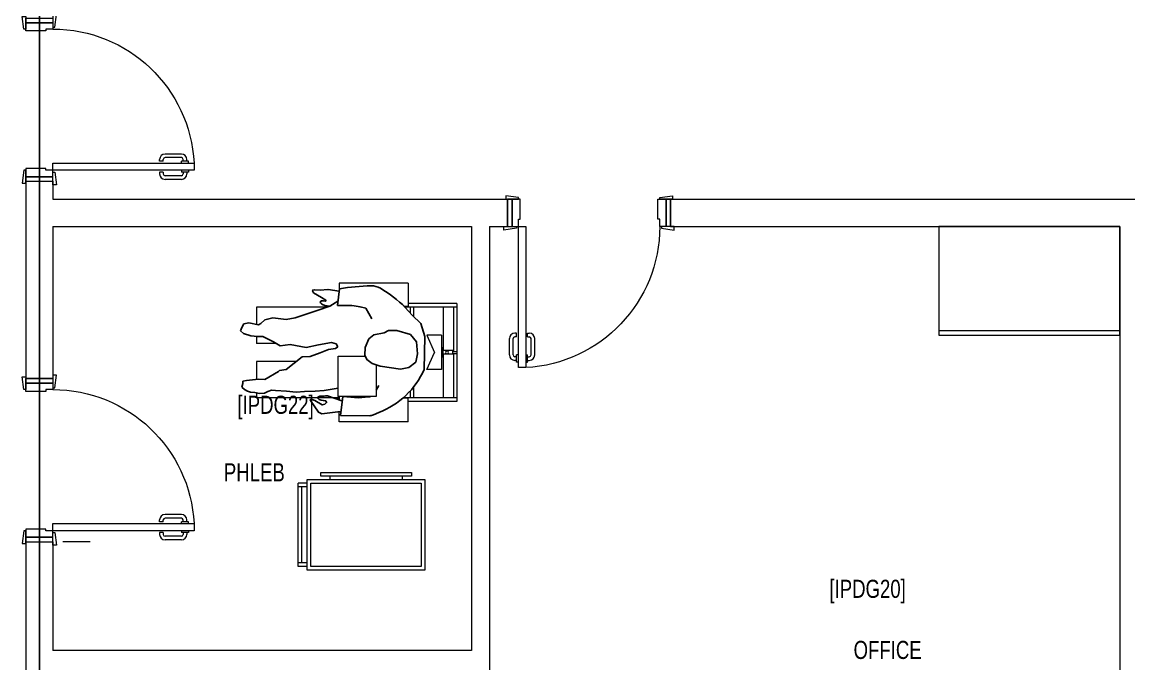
# Model space of a CAD drawing. Header units: metres. Extents: x -18745 to 220762, y -1579758 to -1356048.
# Drawn here: x 188018 to 194128, y -1467267 to -1463725 of the extents above; entities that cross this region are included whole.
import ezdxf

# ---------------------------------------------------------------- set-up
doc = ezdxf.new("R2010")
doc.units = ezdxf.units.M
doc.layers.get('0').update_dxf_attribs({"lineweight": 0})
for name, color, linetype, lineweight in [('A-100 - Copy$0$72_EGR_BASE_TEXT', 8, 'Continuous', 0), ('A-100 - Copy$0$Medical Equipment and Furniture', 8, 'Continuous', 0), ('A-100 - Copy$0$Medical Equipment and Furniture1', 8, 'Continuous', 5), ('A-100 - Copy$0$Walls', 8, 'Continuous', 0), ('A-100 - Copy$0$Wooden Joinery', 8, 'Continuous', 0)]:
    doc.layers.add(name, color=color, linetype=linetype, lineweight=lineweight)
doc.layers.add('A-100 - Copy$0$axes', color=8, linetype='Continuous')
doc.layers.add('A-100 - Copy$0$HUMAN', color=8, linetype='Continuous')
doc.styles.add('A-100 - Copy$0$X3G_ENTITY_2587EA', font='swisscl.ttf', dxfattribs={"height": 200})

# ---------------------------------------------------------------- blocks, each defined once
blk = doc.blocks.new('A-100 - Copy$0$CUPBOARD - GLASS TOP - LOCKABLE - 200x100x60')
at = {"layer": 'A-100 - Copy$0$Medical Equipment and Furniture1'}
blk.add_line((283.1819, -205.0074, 0), (284.1819, -205.0074, 0), dxfattribs=at)
at = {"layer": 'A-100 - Copy$0$Medical Equipment and Furniture1', "elevation": 0}
blk.add_lwpolyline([(284.1819, -204.4324), (283.1819, -204.4324), (283.1819, -205.0324), (284.1819, -205.0324)], close=True, dxfattribs=at)
blk = doc.blocks.new('A-100 - Copy$0$HF10789B-P')
for p, q in [((0.27, 0.9563), (-0.27, 0.9563)), ((-0.27, 0.9563), (-0.27, 0.6877)), ((-0.25, 0.9563), (-0.25, 0.6612)), ((-0.0059, 0.9373), (-0.25, 0.9373)), ((-0.01, 0.935), (0.01, 0.935)), ((-0.01, 0.935), (-0.01, 0.8792)), ((-0.0059, 0.935), (-0.0059, 0.9563)), ((0.0059, 0.935), (0.0059, 0.9563)), ((0.25, 0.9373), (0.0059, 0.9373)), ((0.01, 0.935), (0.01, 0.8792)), ((0.25, 0.9563), (0.25, 0.6693)), ((0.27, 0.9563), (0.27, 0.6877)), ((-0.01, 0.8804), (-0.25, 0.8804)), ((0.095, 0.8717), (-0.095, 0.8717)), ((-0.095, 0.8717), (-0.095, 0.7917)), ((-0.0255, 0.8792), (-0.0255, 0.8717)), ((0.0255, 0.8792), (-0.0255, 0.8792)), ((0.25, 0.8804), (0.01, 0.8804)), ((0.0255, 0.8792), (0.0255, 0.8717)), ((0.095, 0.8717), (0.095, 0.7917)), ((-0.095, 0.7917), (0, 0.8335)), ((0.095, 0.7917), (0, 0.8335)), ((-0.3827, 0.6877), (-0.3827, 0.3077)), ((-0.3827, 0.6877), (-0.2527, 0.6877)), ((-0.2527, 0.6877), (-0.2527, 0.6581)), ((-0.1907, 0.7177), (-0.25, 0.7177)), ((-0.2121, 0.6996), (-0.25, 0.6996)), ((0.25, 0.7177), (0.1984, 0.7177)), ((0.25, 0.6996), (0.2172, 0.6996)), ((0.2527, 0.6877), (0.2527, 0.6644)), ((0.3827, 0.6877), (0.2527, 0.6877)), ((0.3827, 0.6877), (0.3827, 0.3077)), ((-0.3827, 0.3077), (-0.3269, 0.3077)), ((-0.2621, 0.3077), (-0.2527, 0.3077)), ((-0.2433, 0.3072), (-0.2577, 0.3072)), ((0.3827, 0.3077), (0.3381, 0.3077)), ((-0.2433, 0.301), (-0.2577, 0.301)), ((-0.25, 0.301), (-0.25, 0.2996)), ((-0.25, 0.2996), (-0.25, -0.1504)), ((0.25, 0.2403), (0.25, -0.1504)), ((-0.0504, 0.0685), (-0.0504, -0.1504)), ((0.0496, -0.0424), (0.0496, -0.1504)), ((-0.2238, -0.1504), (-0.25, -0.1504)), ((-0.0504, -0.1504), (-0.1486, -0.1504)), ((0.0888, -0.1504), (0.0496, -0.1504)), ((0.25, -0.1504), (0.155, -0.1504))]:
    blk.add_line(p, q)
for points in [[(-0.1659, 0.5108), (-0.2433, 0.5108), (-0.2433, 0.3659), (-0.2433, 0.301), (-0.0215, 0.301), (-0.0215, 0.4514)], [(-0.0679, 0.5108), (-0.1659, 0.5108)]]:
    blk.add_lwpolyline(points)
blk.add_circle((0, 0.9022), 0.00833)
blk.add_arc((-0.2559, 0.3041), 0.0036, 120.04289, 239.95711)
at = {"layer": 'A-100 - Copy$0$HUMAN'}
for p, q in [((0.0884, 0.7804), (-0.0939, 0.7767)), ((0.1604, 0.7583), (0.0884, 0.7804)), ((0.2061, 0.7095), (0.1604, 0.7583)), ((-0.2119, 0.7188), (-0.2119, 0.7172)), ((0.2487, 0.6716), (0.2061, 0.7095)), ((-0.3317, 0.5265), (-0.345, 0.4962)), ((-0.2087, 0.5108), (-0.1824, 0.5252)), ((-0.3492, 0.4757), (-0.3483, 0.3138)), ((-0.25, 0.4135), (-0.2455, 0.4686)), ((0.1863, 0.4881), (0.2444, 0.4544)), ((0.2444, 0.4544), (0.2517, 0.4233)), ((-0.243, 0.3265), (-0.25, 0.4135)), ((0.2517, 0.4233), (0.2519, 0.4208)), ((0.2517, 0.4233), (0.257, 0.3892)), ((0.257, 0.3892), (0.2583, 0.3776)), ((0.2583, 0.3776), (0.2591, 0.3246)), ((-0.3483, 0.3138), (-0.243, 0.3265)), ((0.2591, 0.3246), (0.2595, 0.297)), ((0.2595, 0.297), (0.3511, 0.3094)), ((-0.1971, 0.3014), (-0.2109, 0.2238)), ((-0.1998, 0.2903), (-0.1971, 0.3014)), ((-0.0031, 0.2017), (0.0163, 0.2488)), ((0.0163, 0.2488), (0.0219, 0.2875)), ((0.0219, 0.2875), (0.0302, 0.2986)), ((0.0302, 0.2986), (0.0468, 0.2903)), ((0.0551, 0.2654), (0.0413, 0.1934)), ((0.0468, 0.2903), (0.0551, 0.2654)), ((0.2297, 0.1795), (0.2567, 0.2603)), ((-0.2109, 0.2238), (-0.2137, 0.174)), ((-0.0225, 0.1463), (-0.0031, 0.2017)), ((0.0413, 0.1934), (0.0274, 0.1242)), ((-0.2137, 0.174), (-0.2165, 0.1158)), ((-0.0252, 0.102), (-0.0225, 0.1463)), ((0.0274, 0.1242), (0.044, 0.0355)), ((0.1909, 0.0632), (0.2297, 0.1795)), ((-0.2165, 0.1158), (-0.2192, 0.0688)), ((-0.2192, 0.0688), (-0.2137, 0.0162)), ((-0.0585, 0.0577), (-0.0252, 0.102)), ((0.1826, 0.0134), (0.1909, 0.0632)), ((-0.2137, 0.0162), (-0.2109, -0.0448)), ((-0.1001, -0.0226), (-0.0945, 0.0134)), ((-0.0945, 0.0134), (-0.0585, 0.0577)), ((0.044, 0.0355), (0.0357, -0.0198)), ((0.1909, -0.0586), (0.1826, 0.0134)), ((-0.2109, -0.0448), (-0.2082, -0.0669)), ((-0.15, -0.1029), (-0.1056, -0.0281)), ((-0.1056, -0.0281), (-0.1001, -0.0226)), ((0.0357, -0.0198), (0.0579, -0.0558)), ((0.0579, -0.0558), (0.0884, -0.114)), ((0.1798, -0.1029), (0.1909, -0.0586)), ((-0.2248, -0.1057), (-0.2276, -0.1334)), ((-0.2165, -0.0863), (-0.2248, -0.1057)), ((-0.2082, -0.0669), (-0.2165, -0.0863)), ((-0.1472, -0.1389), (-0.15, -0.1029)), ((0.0884, -0.114), (0.0884, -0.1445)), ((0.1604, -0.1251), (0.1798, -0.1029)), ((-0.2276, -0.1334), (-0.222, -0.1583)), ((-0.222, -0.1583), (-0.2192, -0.1832)), ((-0.2192, -0.1832), (-0.2137, -0.1998)), ((-0.1555, -0.2054), (-0.1472, -0.1389)), ((0.0884, -0.1445), (0.0911, -0.1804)), ((0.0911, -0.1804), (0.105, -0.222)), ((0.1526, -0.1387), (0.1604, -0.1251)), ((0.1632, -0.1915), (0.1526, -0.1387)), ((-0.2137, -0.1998), (-0.2054, -0.2164)), ((-0.2054, -0.2164), (-0.1915, -0.2303)), ((-0.1915, -0.2303), (-0.1721, -0.2248)), ((-0.1721, -0.2248), (-0.1583, -0.2248)), ((-0.1583, -0.2248), (-0.1555, -0.2054)), ((0.105, -0.222), (0.1189, -0.2386)), ((0.1189, -0.2386), (0.1383, -0.2303)), ((0.1383, -0.2303), (0.1577, -0.2192)), ((0.1577, -0.2192), (0.1632, -0.1915))]:
    blk.add_line(p, q, dxfattribs=at)
blk.add_lwpolyline([(-0.0613, 0.4897), (-0.0391, 0.4592), (-0.0142, 0.4481), (0.0274, 0.4509), (0.0745, 0.4703), (0.0967, 0.498), (0.1078, 0.5561), (0.1202, 0.5797), (0.1216, 0.6254), (0.0995, 0.7001), (0.0579, 0.7334), (-0.0086, 0.7389), (-0.053, 0.7306), (-0.0834, 0.6918), (-0.0918, 0.6448), (-0.0751, 0.534)], close=True, dxfattribs=at)
for points in [[(-0.3259, 0.3151), (-0.3396, 0.2111), (-0.3305, 0.1919), (-0.2654, 0.1481), (-0.2595, 0.1475), (-0.2571, 0.1543), (-0.2601, 0.1584), (-0.2655, 0.1733), (-0.2894, 0.213), (-0.2855, 0.2283), (-0.2769, 0.2374), (-0.2679, 0.2327), (-0.2657, 0.2197), (-0.263, 0.2081), (-0.2596, 0.1963), (-0.2547, 0.1907), (-0.2461, 0.1892), (-0.2416, 0.1997), (-0.2423, 0.2084), (-0.2416, 0.2233), (-0.2405, 0.2305), (-0.2403, 0.2419), (-0.2669, 0.3222)], [(0.2833, 0.3001), (0.2559, 0.2545), (0.2597, 0.2282), (0.2643, 0.2151), (0.2686, 0.2092), (0.2734, 0.2041), (0.2775, 0.2015), (0.2798, 0.2034), (0.2852, 0.2082), (0.2846, 0.2196), (0.2821, 0.2314), (0.2862, 0.2338), (0.289, 0.2328), (0.3028, 0.2094), (0.3293, 0.1648), (0.34, 0.1597), (0.344, 0.161), (0.344, 0.161), (0.3464, 0.1704), (0.3439, 0.2028), (0.3467, 0.2437), (0.3467, 0.2468), (0.3376, 0.3075)]]:
    blk.add_lwpolyline(points, dxfattribs=at)
for centre, radius, start, end in [((0.0931, 0.3608), 0.456, 114.21229, 158.69763), ((-0.2168, 0.2043), 0.6596, 30.10462, 45.11105), ((-0.2952, 0.4754), 0.054, 157.41581, 179.69035), ((0.26, 0.4817), 0.108, 0.40332, 29.63864), ((-0.1917, 0.4642), 0.054, 163.19313, 175.28695), ((-0.8865, 0.5178), 1.255, 350.443, 358.38756)]:
    blk.add_arc(centre, radius, start, end, dxfattribs=at)
blk = doc.blocks.new('A-100 - Copy$0$TROLLEY BLOOD COLLECTION')
at = {"layer": 'A-100 - Copy$0$Medical Equipment and Furniture'}
for p, q in [((-723672.2, -512191.1), (-723022.2, -512191.1)), ((-723672.2, -512691.1), (-723672.2, -512191.1)), ((-723597.2, -512151.1), (-723097.2, -512151.1)), ((-723597.2, -512171.1), (-723597.2, -512151.1)), ((-723097.2, -512171.1), (-723597.2, -512171.1)), ((-723547.2, -512171.1), (-723547.2, -512191.1)), ((-723147.2, -512171.1), (-723147.2, -512191.1)), ((-723097.2, -512151.1), (-723097.2, -512171.1)), ((-723022.2, -512191.1), (-723022.2, -512691.1)), ((-723722.2, -512671.1), (-723722.2, -512211.1)), ((-723672.2, -512211.1), (-723722.2, -512211.1)), ((-723672.2, -512231.1), (-723722.2, -512231.1)), ((-723702.2, -512651.1), (-723702.2, -512231.1)), ((-723652.2, -512211.1), (-723042.2, -512211.1)), ((-723652.2, -512671.1), (-723652.2, -512211.1)), ((-723042.2, -512211.1), (-723042.2, -512671.1)), ((-723672.2, -512651.1), (-723722.2, -512651.1)), ((-723672.2, -512671.1), (-723722.2, -512671.1)), ((-723042.2, -512671.1), (-723652.2, -512671.1)), ((-723022.2, -512691.1), (-723672.2, -512691.1))]:
    blk.add_line(p, q, dxfattribs=at)
blk = doc.blocks.new('A-100 - Copy$0$A$C72370EFE')
at = {"layer": 'A-100 - Copy$0$Wooden Joinery'}
for p, q in [((-0.01, -0.04), (-0.02, -0.04)), ((-0.01, -0.06), (-0.02, -0.06)), ((-0.01, -0.03), (-0.01, -0.07)), ((0, -0.03), (-0.01, -0.03)), ((0.04, -0.03), (0.05, -0.03)), ((0.05, -0.03), (0.05, -0.07)), ((0.05, -0.04), (0.06, -0.04)), ((0.05, -0.06), (0.06, -0.06)), ((-0.05, -0.07), (-0.05, -0.16)), ((-0.03, -0.07), (-0.03, -0.16)), ((0, -0.07), (-0.01, -0.07)), ((0.04, -0.07), (0.05, -0.07)), ((0.07, -0.07), (0.07, -0.16)), ((0.09, -0.07), (0.09, -0.16)), ((-0.01, -0.17), (-0.02, -0.17)), ((-0.01, -0.17), (-0.01, -0.19)), ((0.05, -0.17), (0.06, -0.17)), ((0.05, -0.17), (0.05, -0.19)), ((-0.01, -0.19), (-0.02, -0.19)), ((0.05, -0.19), (0.06, -0.19))]:
    blk.add_line(p, q, dxfattribs=at)
for centre, radius, start, end in [((-0.02, -0.07), 0.03, 90, 180), ((-0.02, -0.07), 0.01, 90, 180), ((0.06, -0.07), 0.03, 0, 90), ((0.06, -0.07), 0.01, 0, 90), ((-0.02, -0.16), 0.03, 180, 270), ((-0.02, -0.16), 0.01, 180, 270), ((0.06, -0.16), 0.01, 270, 0), ((0.06, -0.16), 0.03, 270, 0)]:
    blk.add_arc(centre, radius, start, end, dxfattribs=at)
blk = doc.blocks.new('A-100 - Copy$0$DR1')
at = {"layer": 'A-100 - Copy$0$Wooden Joinery', "elevation": 0}
for points in [[(1743552.9, 41731.9), (1743562.9, 41731.9), (1743572.9, 41801.9), (1743552.9, 41801.9)], [(1743402.9, 41721.9), (1743392.9, 41721.9), (1743382.9, 41791.9), (1743402.9, 41791.9)], [(1743552.9, 41681.9), (1744331.9, 41681.9), (1744331.9, 41721.9), (1743552.9, 41721.9)], [(1743402.9, 40941.9), (1743392.9, 40941.9), (1743382.9, 40871.9), (1743402.9, 40871.9)], [(1743552.9, 40931.9), (1743562.9, 40931.9), (1743572.9, 40861.9), (1743552.9, 40861.9)]]:
    blk.add_lwpolyline(points, close=True, dxfattribs=at)
for points in [[(1743552.9, 41756.9), (1743402.9, 41756.9), (1743402.9, 41781.9), (1743552.9, 41781.9), (1743552.9, 41756.9)], [(1743552.9, 41756.9), (1743552.9, 41721.9), (1743512.9, 41721.9), (1743512.9, 41711.9), (1743402.9, 41711.9), (1743402.9, 41756.9), (1743552.9, 41756.9)], [(1743552.9, 40906.9), (1743552.9, 40941.9), (1743512.9, 40941.9), (1743512.9, 40951.9), (1743402.9, 40951.9), (1743402.9, 40906.9), (1743552.9, 40906.9)], [(1743552.9, 40906.9), (1743402.9, 40906.9), (1743402.9, 40881.9), (1743552.9, 40881.9), (1743552.9, 40906.9)]]:
    blk.add_lwpolyline(points, dxfattribs=at)
at = {"layer": 'A-100 - Copy$0$Wooden Joinery'}
blk.add_arc((1743552.9, 41721.9, 0), 780, 270, 357.0603, dxfattribs=at)
at = {"layer": 'A-100 - Copy$0$Wooden Joinery', "xscale": -999.9999999998856, "yscale": 999.9999999998856, "zscale": 999.9999999998854, "rotation": 270}
blk.add_blockref('A-100 - Copy$0$A$C72370EFE', (1744331.9, 41681.9, 0), dxfattribs=at)
blk = doc.blocks.new('A-100 - Copy')
at = {"layer": 'A-100 - Copy$0$axes'}
blk.add_line((188113.3, -1477297.4, 0), (188113.3, -1451192.7, 0), dxfattribs=at)
at = {"layer": 'A-100 - Copy$0$Walls'}
for p, q in [((188038.3, -1464602.7, 0), (188038.3, -1465692.7, 0)), ((188038.3, -1464602.7, 0), (188188.3, -1464602.7, 0)), ((188188.3, -1464602.7, 0), (188188.3, -1464702.7, 0)), ((188188.3, -1464702.7, 0), (190698.3, -1464702.7, 0)), ((188188.3, -1464852.7, 0), (188188.3, -1465692.7, 0)), ((188188.3, -1464852.7, 0), (190498.3, -1464852.7, 0)), ((190498.3, -1464852.7, 0), (190498.3, -1467192.7, 0)), ((190598.3, -1464852.7, 0), (190598.3, -1469677.7, 0)), ((188188.3, -1465692.7, 0), (188038.3, -1465692.7, 0)), ((188038.3, -1466592.7, 0), (188038.3, -1467892.7, 0)), ((188188.3, -1466592.7, 0), (188188.3, -1467192.7, 0)), ((188393.3, -1466592.7, 0), (188243.3, -1466592.7, 0)), ((190498.3, -1467192.7, 0), (188188.3, -1467192.7, 0))]:
    blk.add_line(p, q, dxfattribs=at)
at = {"layer": 'A-100 - Copy$0$Walls', "elevation": 0}
blk.add_lwpolyline([(194078.3, -1464852.7), (194078.3, -1469677.7)], dxfattribs=at)
at = {"layer": 'A-100 - Copy$0$Walls'}
for points in [[(190698.3, -1464852.7, 0), (190698.3, -1464702.7, 0)], [(191598.3, -1464852.7, 0), (191598.3, -1464702.7, 0)], [(191598.3, -1464702.7, 0), (194278.3, -1464702.7, 0)], [(190598.3, -1464852.7, 0), (190698.3, -1464852.7, 0)], [(191598.3, -1464852.7, 0), (194078.3, -1464852.7, 0)], [(194043.3, -1464852.7, 0), (194078.3, -1464852.7, 0)]]:
    blk.add_polyline3d(points, dxfattribs=at)
at = {"layer": 'A-100 - Copy$0$Medical Equipment and Furniture', "xscale": 1000, "yscale": 1000, "zscale": 1000}
blk.add_blockref('A-100 - Copy$0$CUPBOARD - GLASS TOP - LOCKABLE - 200x100x60', (-90103.6, -1260420.3, 0), dxfattribs=at)
at = {"layer": 'A-100 - Copy$0$Medical Equipment and Furniture', "xscale": -1000.000000000001, "yscale": 1000.000000000001, "zscale": 1000.000000000001, "rotation": 270}
blk.add_blockref('A-100 - Copy$0$HF10789B-P', (189461.7, -1465547.9, 0), dxfattribs=at)
at = {"layer": 'A-100 - Copy$0$Medical Equipment and Furniture'}
blk.add_blockref('A-100 - Copy$0$TROLLEY BLOOD COLLECTION', (913264.3, -954059, 0), dxfattribs=at)
at = {"layer": 'A-100 - Copy$0$Wooden Joinery'}
for p, xscale, rotation in [((-1555364.6, -1422820.8, 0), -1, 180), ((232480.2, 278700.2), -1.000000000000003, 90), ((-1555364.6, -1424810.8, 0), -1, 180)]:
    blk.add_blockref('A-100 - Copy$0$DR1', p, dxfattribs=dict(at, xscale=xscale, rotation=rotation))
at = {"layer": 'A-100 - Copy$0$72_EGR_BASE_TEXT', "char_height": 100, "attachment_point": 2, "style": 'A-100 - Copy$0$X3G_ENTITY_2587EA'}
for s, insert in [('[IPDG22]', (189417.6, -1465787)), ('PHLEB', (189300.2, -1466159.6)), ('[IPDG20]', (192686, -1466802.8)), ('OFFICE', (192796.4, -1467140))]:
    blk.add_mtext(s, dxfattribs=dict(at, insert=insert))

msp = doc.modelspace()

# ---------------------------------------------------------------- block references
msp.add_blockref('A-100 - Copy', (0, 0))

doc.saveas('drawing.dxf')
